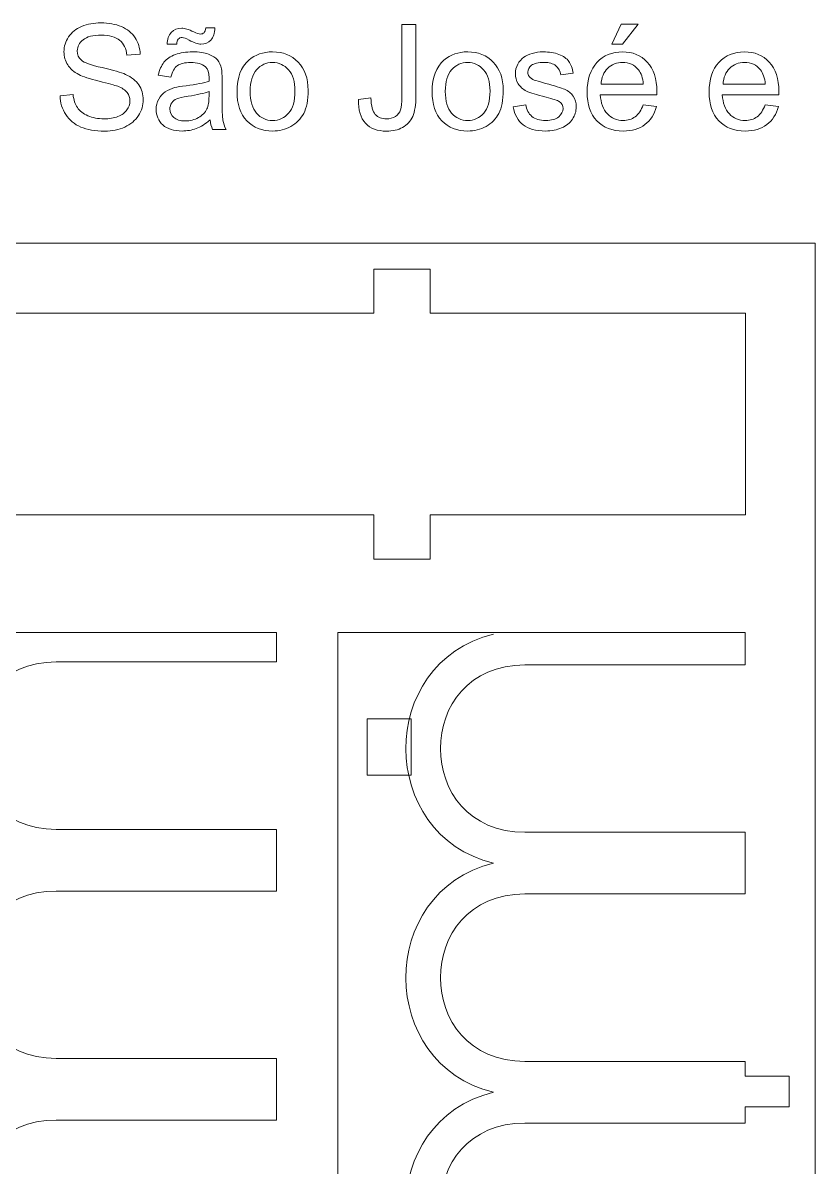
# Model space of a CAD drawing. Header units: millimetres. Extents: x -824 to 903, y -527 to 785.
# Drawn here: x -146 to -92, y 388.9 to 466.8 of the extents above; entities that cross this region are included whole.
import ezdxf

# ---------------------------------------------------------------- set-up
doc = ezdxf.new("R2010")
doc.units = ezdxf.units.MM
doc.header["$MEASUREMENT"] = 0
doc.layers.add('Camada 1', color=7, linetype='Continuous')

msp = doc.modelspace()

# ---------------------------------------------------------------- linework, layer by layer
at = {"layer": 'Camada 1', "color": 1, "lineweight": 9}
for points, knots in [([(-143.427, 461.8638), (-143.427, 461.8638), (-142.5405, 461.9435), (-142.5405, 461.9435), (-142.5405, 461.9435), (-142.499, 461.5849), (-142.401, 461.291), (-142.2466, 461.0603), (-142.2466, 461.0603), (-142.0923, 460.8312), (-141.8532, 460.6452), (-141.5295, 460.5025), (-141.5295, 460.5025), (-141.2057, 460.3614), (-140.8405, 460.29), (-140.4354, 460.29), (-140.4354, 460.29), (-140.0752, 460.29), (-139.7581, 460.3431), (-139.4825, 460.451), (-139.4825, 460.451), (-139.2069, 460.5589), (-139.0027, 460.7067), (-138.8683, 460.8943), (-138.8683, 460.8943), (-138.7338, 461.0819), (-138.6657, 461.2861), (-138.6657, 461.5052), (-138.6657, 461.5052), (-138.6657, 461.7277), (-138.7305, 461.9219), (-138.86, 462.0896), (-138.86, 462.0896), (-138.9895, 462.2556), (-139.2036, 462.395), (-139.5024, 462.5096), (-139.5024, 462.5096), (-139.6934, 462.5826), (-140.1167, 462.6988), (-140.7725, 462.8565), (-140.7725, 462.8565), (-141.4282, 463.0143), (-141.8864, 463.162), (-142.1487, 463.3015), (-142.1487, 463.3015), (-142.489, 463.4808), (-142.7414, 463.7032), (-142.9074, 463.9672), (-142.9074, 463.9672), (-143.0751, 464.2311), (-143.1581, 464.5283), (-143.1581, 464.8553), (-143.1581, 464.8553), (-143.1581, 465.2173), (-143.0551, 465.5543), (-142.8509, 465.8664), (-142.8509, 465.8664), (-142.6467, 466.1801), (-142.3496, 466.4175), (-141.9561, 466.5802), (-141.9561, 466.5802), (-141.5643, 466.7429), (-141.1277, 466.8243), (-140.6479, 466.8243), (-140.6479, 466.8243), (-140.12, 466.8243), (-139.6535, 466.7396), (-139.2501, 466.5686), (-139.2501, 466.5686), (-138.8467, 466.3993), (-138.5363, 466.1486), (-138.3188, 465.8166), (-138.3188, 465.8166), (-138.1013, 465.4862), (-137.9851, 465.111), (-137.9685, 464.6927), (-137.9685, 464.6927), (-137.9685, 464.6927), (-138.8749, 464.6229), (-138.8749, 464.6229), (-138.8749, 464.6229), (-138.9231, 465.0728), (-139.0874, 465.4131), (-139.368, 465.6422), (-139.368, 465.6422), (-139.6485, 465.873), (-140.0636, 465.9876), (-140.6114, 465.9876), (-140.6114, 465.9876), (-141.1825, 465.9876), (-141.5992, 465.883), (-141.8598, 465.6738), (-141.8598, 465.6738), (-142.1205, 465.4646), (-142.2516, 465.2123), (-142.2516, 464.9168), (-142.2516, 464.9168), (-142.2516, 464.6611), (-142.1587, 464.4503), (-141.9744, 464.2843), (-141.9744, 464.2843), (-141.7918, 464.1199), (-141.3186, 463.9489), (-140.5517, 463.7763), (-140.5517, 463.7763), (-139.7847, 463.6019), (-139.2584, 463.4509), (-138.9729, 463.3214), (-138.9729, 463.3214), (-138.5595, 463.1305), (-138.2524, 462.8897), (-138.0548, 462.5959), (-138.0548, 462.5959), (-137.8573, 462.3037), (-137.7593, 461.9667), (-137.7593, 461.5849), (-137.7593, 461.5849), (-137.7593, 461.2047), (-137.8672, 460.8494), (-138.0847, 460.5141), (-138.0847, 460.5141), (-138.3022, 460.1787), (-138.6126, 459.9181), (-139.0193, 459.7322), (-139.0193, 459.7322), (-139.4261, 459.5462), (-139.8826, 459.4533), (-140.3923, 459.4533), (-140.3923, 459.4533), (-141.0364, 459.4533), (-141.576, 459.5479), (-142.0109, 459.7355), (-142.0109, 459.7355), (-142.4475, 459.9231), (-142.7879, 460.2053), (-143.0352, 460.5838), (-143.0352, 460.5838), (-143.2842, 460.9607), (-143.4137, 461.3873), (-143.427, 461.8638)], [0, 0, 0, 0, 0.0277778, 0.0277778, 0.0277778, 0.0277778, 0.0555556, 0.0555556, 0.0555556, 0.0555556, 0.0833333, 0.0833333, 0.0833333, 0.0833333, 0.1111111, 0.1111111, 0.1111111, 0.1111111, 0.1388889, 0.1388889, 0.1388889, 0.1388889, 0.1666667, 0.1666667, 0.1666667, 0.1666667, 0.1944444, 0.1944444, 0.1944444, 0.1944444, 0.2222222, 0.2222222, 0.2222222, 0.2222222, 0.25, 0.25, 0.25, 0.25, 0.2777778, 0.2777778, 0.2777778, 0.2777778, 0.3055556, 0.3055556, 0.3055556, 0.3055556, 0.3333333, 0.3333333, 0.3333333, 0.3333333, 0.3611111, 0.3611111, 0.3611111, 0.3611111, 0.3888889, 0.3888889, 0.3888889, 0.3888889, 0.4166667, 0.4166667, 0.4166667, 0.4166667, 0.4444444, 0.4444444, 0.4444444, 0.4444444, 0.4722222, 0.4722222, 0.4722222, 0.4722222, 0.5, 0.5, 0.5, 0.5, 0.5277778, 0.5277778, 0.5277778, 0.5277778, 0.5555556, 0.5555556, 0.5555556, 0.5555556, 0.5833333, 0.5833333, 0.5833333, 0.5833333, 0.6111111, 0.6111111, 0.6111111, 0.6111111, 0.6388889, 0.6388889, 0.6388889, 0.6388889, 0.6666667, 0.6666667, 0.6666667, 0.6666667, 0.6944444, 0.6944444, 0.6944444, 0.6944444, 0.7222222, 0.7222222, 0.7222222, 0.7222222, 0.75, 0.75, 0.75, 0.75, 0.7777778, 0.7777778, 0.7777778, 0.7777778, 0.8055556, 0.8055556, 0.8055556, 0.8055556, 0.8333333, 0.8333333, 0.8333333, 0.8333333, 0.8611111, 0.8611111, 0.8611111, 0.8611111, 0.8888889, 0.8888889, 0.8888889, 0.8888889, 0.9166667, 0.9166667, 0.9166667, 0.9166667, 0.9444444, 0.9444444, 0.9444444, 0.9444444, 1, 1, 1, 1]), ([(-123.1052, 461.5982), (-123.1052, 461.5982), (-122.2586, 461.7144), (-122.2586, 461.7144), (-122.2586, 461.7144), (-122.2353, 461.1682), (-122.1341, 460.7947), (-121.9531, 460.5921), (-121.9531, 460.5921), (-121.7721, 460.3912), (-121.5198, 460.29), (-121.1994, 460.29), (-121.1994, 460.29), (-120.9637, 460.29), (-120.7595, 460.3448), (-120.5885, 460.4527), (-120.5885, 460.4527), (-120.4175, 460.5622), (-120.298, 460.71), (-120.2332, 460.8959), (-120.2332, 460.8959), (-120.1685, 461.0819), (-120.1369, 461.3807), (-120.1369, 461.7891), (-120.1369, 461.7891), (-120.1369, 461.7891), (-120.1369, 466.7047), (-120.1369, 466.7047), (-120.1369, 466.7047), (-120.1369, 466.7047), (-119.1906, 466.7047), (-119.1906, 466.7047), (-119.1906, 466.7047), (-119.1906, 466.7047), (-119.1906, 461.8455), (-119.1906, 461.8455), (-119.1906, 461.8455), (-119.1906, 461.2495), (-119.262, 460.788), (-119.4065, 460.4593), (-119.4065, 460.4593), (-119.5509, 460.1323), (-119.7783, 459.8832), (-120.0921, 459.7106), (-120.0921, 459.7106), (-120.4042, 459.5396), (-120.7711, 459.4533), (-121.1911, 459.4533), (-121.1911, 459.4533), (-121.817, 459.4533), (-122.2951, 459.6326), (-122.6271, 459.9928), (-122.6271, 459.9928), (-122.9591, 460.3531), (-123.1185, 460.8876), (-123.1052, 461.5982)], [0, 0, 0, 0, 0.0666667, 0.0666667, 0.0666667, 0.0666667, 0.1333333, 0.1333333, 0.1333333, 0.1333333, 0.2, 0.2, 0.2, 0.2, 0.2666667, 0.2666667, 0.2666667, 0.2666667, 0.3333333, 0.3333333, 0.3333333, 0.3333333, 0.4, 0.4, 0.4, 0.4, 0.4666667, 0.4666667, 0.4666667, 0.4666667, 0.5333333, 0.5333333, 0.5333333, 0.5333333, 0.6, 0.6, 0.6, 0.6, 0.6666667, 0.6666667, 0.6666667, 0.6666667, 0.7333333, 0.7333333, 0.7333333, 0.7333333, 0.8, 0.8, 0.8, 0.8, 0.8666667, 0.8666667, 0.8666667, 0.8666667, 1, 1, 1, 1]), ([(-105.8415, 465.3799), (-105.8415, 465.3799), (-105.204, 466.7446), (-105.204, 466.7446), (-105.204, 466.7446), (-105.204, 466.7446), (-104.0485, 466.7446), (-104.0485, 466.7446), (-104.0485, 466.7446), (-104.0485, 466.7446), (-105.1143, 465.3799), (-105.1143, 465.3799), (-105.1143, 465.3799), (-105.1143, 465.3799), (-105.8415, 465.3799), (-105.8415, 465.3799)], [0, 0, 0, 0, 0.2, 0.2, 0.2, 0.2, 0.4, 0.4, 0.4, 0.4, 0.6, 0.6, 0.6, 0.6, 1, 1, 1, 1]), ([(-136.1257, 465.37), (-136.129, 465.7037), (-136.036, 465.9693), (-135.8484, 466.1685), (-135.8484, 466.1685), (-135.6642, 466.3661), (-135.4268, 466.4657), (-135.1379, 466.4657), (-135.1379, 466.4657), (-134.937, 466.4657), (-134.6631, 466.381), (-134.3178, 466.21), (-134.3178, 466.21), (-134.1269, 466.1154), (-133.9742, 466.0672), (-133.8613, 466.0672), (-133.8613, 466.0672), (-133.7567, 466.0672), (-133.677, 466.0955), (-133.6222, 466.1519), (-133.6222, 466.1519), (-133.5674, 466.2067), (-133.5292, 466.3196), (-133.506, 466.4856), (-133.506, 466.4856), (-133.506, 466.4856), (-132.8785, 466.4856), (-132.8785, 466.4856), (-132.8785, 466.4856), (-132.8884, 466.117), (-132.9814, 465.8415), (-133.1574, 465.6572), (-133.1574, 465.6572), (-133.3333, 465.4729), (-133.5558, 465.3799), (-133.8281, 465.3799), (-133.8281, 465.3799), (-134.0306, 465.3799), (-134.2995, 465.4713), (-134.6316, 465.6522), (-134.6316, 465.6522), (-134.849, 465.7701), (-135.0084, 465.8282), (-135.1097, 465.8282), (-135.1097, 465.8282), (-135.2193, 465.8282), (-135.3089, 465.79), (-135.3753, 465.712), (-135.3753, 465.712), (-135.4467, 465.6356), (-135.4816, 465.5211), (-135.4782, 465.37), (-135.4782, 465.37), (-135.4782, 465.37), (-136.1257, 465.37), (-136.1257, 465.37)], [0, 0, 0, 0, 0.0666667, 0.0666667, 0.0666667, 0.0666667, 0.1333333, 0.1333333, 0.1333333, 0.1333333, 0.2, 0.2, 0.2, 0.2, 0.2666667, 0.2666667, 0.2666667, 0.2666667, 0.3333333, 0.3333333, 0.3333333, 0.3333333, 0.4, 0.4, 0.4, 0.4, 0.4666667, 0.4666667, 0.4666667, 0.4666667, 0.5333333, 0.5333333, 0.5333333, 0.5333333, 0.6, 0.6, 0.6, 0.6, 0.6666667, 0.6666667, 0.6666667, 0.6666667, 0.7333333, 0.7333333, 0.7333333, 0.7333333, 0.8, 0.8, 0.8, 0.8, 0.8666667, 0.8666667, 0.8666667, 0.8666667, 1, 1, 1, 1]), ([(-133.2072, 460.2203), (-133.5326, 459.943), (-133.8463, 459.7488), (-134.1468, 459.6342), (-134.1468, 459.6342), (-134.4473, 459.5197), (-134.7694, 459.4632), (-135.1147, 459.4632), (-135.1147, 459.4632), (-135.6824, 459.4632), (-136.119, 459.601), (-136.4245, 459.8783), (-136.4245, 459.8783), (-136.73, 460.1538), (-136.8827, 460.5075), (-136.8827, 460.9374), (-136.8827, 460.9374), (-136.8827, 461.1898), (-136.8246, 461.4205), (-136.7101, 461.6297), (-136.7101, 461.6297), (-136.5938, 461.8389), (-136.4428, 462.0049), (-136.2568, 462.1311), (-136.2568, 462.1311), (-136.0692, 462.2572), (-135.8601, 462.3535), (-135.626, 462.4183), (-135.626, 462.4183), (-135.4533, 462.4631), (-135.1927, 462.5063), (-134.8457, 462.5494), (-134.8457, 462.5494), (-134.1385, 462.6324), (-133.6156, 462.7337), (-133.2819, 462.8499), (-133.2819, 462.8499), (-133.2786, 462.9694), (-133.2769, 463.0458), (-133.2769, 463.0773), (-133.2769, 463.0773), (-133.2769, 463.4326), (-133.3599, 463.6833), (-133.5259, 463.8294), (-133.5259, 463.8294), (-133.75, 464.0269), (-134.0837, 464.1249), (-134.5253, 464.1249), (-134.5253, 464.1249), (-134.9387, 464.1249), (-135.2442, 464.0518), (-135.4401, 463.9074), (-135.4401, 463.9074), (-135.6376, 463.763), (-135.782, 463.5073), (-135.8767, 463.1388), (-135.8767, 463.1388), (-135.8767, 463.1388), (-136.7333, 463.2583), (-136.7333, 463.2583), (-136.7333, 463.2583), (-136.6553, 463.6252), (-136.5274, 463.9223), (-136.3481, 464.1481), (-136.3481, 464.1481), (-136.1689, 464.3739), (-135.9099, 464.5466), (-135.5712, 464.6694), (-135.5712, 464.6694), (-135.2342, 464.7906), (-134.8407, 464.852), (-134.3958, 464.852), (-134.3958, 464.852), (-133.9542, 464.852), (-133.594, 464.8006), (-133.3167, 464.696), (-133.3167, 464.696), (-133.0412, 464.5914), (-132.837, 464.4619), (-132.7075, 464.3042), (-132.7075, 464.3042), (-132.578, 464.1465), (-132.4867, 463.9473), (-132.4336, 463.7065), (-132.4336, 463.7065), (-132.4053, 463.5571), (-132.3904, 463.2882), (-132.3904, 462.9014), (-132.3904, 462.9014), (-132.3904, 462.9014), (-132.3904, 461.7393), (-132.3904, 461.7393), (-132.3904, 461.7393), (-132.3904, 460.9275), (-132.3721, 460.4145), (-132.3356, 460.197), (-132.3356, 460.197), (-132.3007, 459.9795), (-132.2277, 459.772), (-132.1214, 459.5728), (-132.1214, 459.5728), (-132.1214, 459.5728), (-133.0378, 459.5728), (-133.0378, 459.5728), (-133.0378, 459.5728), (-133.1258, 459.7571), (-133.1823, 459.9729), (-133.2072, 460.2203)], [0, 0, 0, 0, 0.0357143, 0.0357143, 0.0357143, 0.0357143, 0.0714286, 0.0714286, 0.0714286, 0.0714286, 0.1071429, 0.1071429, 0.1071429, 0.1071429, 0.1428571, 0.1428571, 0.1428571, 0.1428571, 0.1785714, 0.1785714, 0.1785714, 0.1785714, 0.2142857, 0.2142857, 0.2142857, 0.2142857, 0.25, 0.25, 0.25, 0.25, 0.2857143, 0.2857143, 0.2857143, 0.2857143, 0.3214286, 0.3214286, 0.3214286, 0.3214286, 0.3571429, 0.3571429, 0.3571429, 0.3571429, 0.3928571, 0.3928571, 0.3928571, 0.3928571, 0.4285714, 0.4285714, 0.4285714, 0.4285714, 0.4642857, 0.4642857, 0.4642857, 0.4642857, 0.5, 0.5, 0.5, 0.5, 0.5357143, 0.5357143, 0.5357143, 0.5357143, 0.5714286, 0.5714286, 0.5714286, 0.5714286, 0.6071429, 0.6071429, 0.6071429, 0.6071429, 0.6428571, 0.6428571, 0.6428571, 0.6428571, 0.6785714, 0.6785714, 0.6785714, 0.6785714, 0.7142857, 0.7142857, 0.7142857, 0.7142857, 0.75, 0.75, 0.75, 0.75, 0.7857143, 0.7857143, 0.7857143, 0.7857143, 0.8214286, 0.8214286, 0.8214286, 0.8214286, 0.8571429, 0.8571429, 0.8571429, 0.8571429, 0.8928571, 0.8928571, 0.8928571, 0.8928571, 0.9285714, 0.9285714, 0.9285714, 0.9285714, 1, 1, 1, 1]), ([(-131.3727, 462.1576), (-131.3727, 463.1122), (-131.1071, 463.8194), (-130.5742, 464.2793), (-130.5742, 464.2793), (-130.1309, 464.6611), (-129.5881, 464.852), (-128.9489, 464.852), (-128.9489, 464.852), (-128.24, 464.852), (-127.659, 464.6196), (-127.2074, 464.1548), (-127.2074, 464.1548), (-126.7575, 463.6916), (-126.5317, 463.0491), (-126.5317, 462.2307), (-126.5317, 462.2307), (-126.5317, 461.5666), (-126.6314, 461.0453), (-126.8306, 460.6652), (-126.8306, 460.6652), (-127.0298, 460.285), (-127.3203, 459.9895), (-127.7021, 459.7787), (-127.7021, 459.7787), (-128.0823, 459.5678), (-128.499, 459.4632), (-128.9489, 459.4632), (-128.9489, 459.4632), (-129.6727, 459.4632), (-130.2571, 459.694), (-130.7037, 460.1572), (-130.7037, 460.1572), (-131.1502, 460.6203), (-131.3727, 461.2877), (-131.3727, 462.1576)], [0, 0, 0, 0, 0.1, 0.1, 0.1, 0.1, 0.2, 0.2, 0.2, 0.2, 0.3, 0.3, 0.3, 0.3, 0.4, 0.4, 0.4, 0.4, 0.5, 0.5, 0.5, 0.5, 0.6, 0.6, 0.6, 0.6, 0.7, 0.7, 0.7, 0.7, 0.8, 0.8, 0.8, 0.8, 1, 1, 1, 1]), ([(-118.085, 462.1576), (-118.085, 463.1122), (-117.8194, 463.8194), (-117.2865, 464.2793), (-117.2865, 464.2793), (-116.8432, 464.6611), (-116.3004, 464.852), (-115.6612, 464.852), (-115.6612, 464.852), (-114.9523, 464.852), (-114.3713, 464.6196), (-113.9197, 464.1548), (-113.9197, 464.1548), (-113.4698, 463.6916), (-113.244, 463.0491), (-113.244, 462.2307), (-113.244, 462.2307), (-113.244, 461.5666), (-113.3437, 461.0453), (-113.5429, 460.6652), (-113.5429, 460.6652), (-113.7421, 460.285), (-114.0326, 459.9895), (-114.4144, 459.7787), (-114.4144, 459.7787), (-114.7946, 459.5678), (-115.2113, 459.4632), (-115.6612, 459.4632), (-115.6612, 459.4632), (-116.385, 459.4632), (-116.9694, 459.694), (-117.416, 460.1572), (-117.416, 460.1572), (-117.8625, 460.6203), (-118.085, 461.2877), (-118.085, 462.1576)], [0, 0, 0, 0, 0.1, 0.1, 0.1, 0.1, 0.2, 0.2, 0.2, 0.2, 0.3, 0.3, 0.3, 0.3, 0.4, 0.4, 0.4, 0.4, 0.5, 0.5, 0.5, 0.5, 0.6, 0.6, 0.6, 0.6, 0.7, 0.7, 0.7, 0.7, 0.8, 0.8, 0.8, 0.8, 1, 1, 1, 1]), ([(-112.565, 461.1167), (-112.565, 461.1167), (-111.6984, 461.2562), (-111.6984, 461.2562), (-111.6984, 461.2562), (-111.6503, 460.9092), (-111.5142, 460.6436), (-111.2917, 460.4577), (-111.2917, 460.4577), (-111.0692, 460.2734), (-110.7571, 460.1804), (-110.3587, 460.1804), (-110.3587, 460.1804), (-109.9553, 460.1804), (-109.6565, 460.2618), (-109.4606, 460.4261), (-109.4606, 460.4261), (-109.2663, 460.5888), (-109.1684, 460.7814), (-109.1684, 461.0022), (-109.1684, 461.0022), (-109.1684, 461.1997), (-109.2564, 461.3558), (-109.4307, 461.4687), (-109.4307, 461.4687), (-109.5535, 461.5467), (-109.8524, 461.6446), (-110.3272, 461.7658), (-110.3272, 461.7658), (-110.968, 461.9269), (-111.4112, 462.0663), (-111.6602, 462.1842), (-111.6602, 462.1842), (-111.9076, 462.3037), (-112.0952, 462.4664), (-112.223, 462.6756), (-112.223, 462.6756), (-112.3509, 462.8831), (-112.4156, 463.1139), (-112.4156, 463.3662), (-112.4156, 463.3662), (-112.4156, 463.597), (-112.3625, 463.8095), (-112.2579, 464.0054), (-112.2579, 464.0054), (-112.1516, 464.2013), (-112.0089, 464.3639), (-111.8279, 464.4934), (-111.8279, 464.4934), (-111.6918, 464.593), (-111.5059, 464.6777), (-111.2718, 464.7474), (-111.2718, 464.7474), (-111.036, 464.8172), (-110.7854, 464.852), (-110.5164, 464.852), (-110.5164, 464.852), (-110.1113, 464.852), (-109.7561, 464.7939), (-109.4506, 464.676), (-109.4506, 464.676), (-109.1435, 464.5598), (-108.9177, 464.4005), (-108.7716, 464.2013), (-108.7716, 464.2013), (-108.6272, 464.0004), (-108.5259, 463.7331), (-108.4711, 463.3977), (-108.4711, 463.3977), (-108.4711, 463.3977), (-109.3278, 463.2782), (-109.3278, 463.2782), (-109.3278, 463.2782), (-109.3659, 463.5472), (-109.4788, 463.758), (-109.6648, 463.9091), (-109.6648, 463.9091), (-109.8507, 464.0601), (-110.113, 464.1348), (-110.4533, 464.1348), (-110.4533, 464.1348), (-110.8534, 464.1348), (-111.1406, 464.0684), (-111.3116, 463.9356), (-111.3116, 463.9356), (-111.4826, 463.8028), (-111.5689, 463.6468), (-111.5689, 463.4691), (-111.5689, 463.4691), (-111.5689, 463.3562), (-111.5341, 463.2533), (-111.4627, 463.162), (-111.4627, 463.162), (-111.3913, 463.069), (-111.2801, 462.991), (-111.1273, 462.9296), (-111.1273, 462.9296), (-111.0394, 462.8964), (-110.7837, 462.8217), (-110.3554, 462.7055), (-110.3554, 462.7055), (-109.7378, 462.5411), (-109.3062, 462.405), (-109.0605, 462.3004), (-109.0605, 462.3004), (-108.8148, 462.1958), (-108.6222, 462.0414), (-108.4827, 461.8422), (-108.4827, 461.8422), (-108.3416, 461.6413), (-108.2719, 461.3923), (-108.2719, 461.0935), (-108.2719, 461.0935), (-108.2719, 460.803), (-108.3566, 460.529), (-108.5276, 460.2717), (-108.5276, 460.2717), (-108.6986, 460.0144), (-108.9443, 459.8152), (-109.2647, 459.6741), (-109.2647, 459.6741), (-109.5867, 459.533), (-109.9503, 459.4632), (-110.3554, 459.4632), (-110.3554, 459.4632), (-111.0261, 459.4632), (-111.5391, 459.6027), (-111.891, 459.8799), (-111.891, 459.8799), (-112.2429, 460.1588), (-112.4671, 460.5705), (-112.565, 461.1167)], [0, 0, 0, 0, 0.0294118, 0.0294118, 0.0294118, 0.0294118, 0.0588235, 0.0588235, 0.0588235, 0.0588235, 0.0882353, 0.0882353, 0.0882353, 0.0882353, 0.1176471, 0.1176471, 0.1176471, 0.1176471, 0.1470588, 0.1470588, 0.1470588, 0.1470588, 0.1764706, 0.1764706, 0.1764706, 0.1764706, 0.2058824, 0.2058824, 0.2058824, 0.2058824, 0.2352941, 0.2352941, 0.2352941, 0.2352941, 0.2647059, 0.2647059, 0.2647059, 0.2647059, 0.2941176, 0.2941176, 0.2941176, 0.2941176, 0.3235294, 0.3235294, 0.3235294, 0.3235294, 0.3529412, 0.3529412, 0.3529412, 0.3529412, 0.3823529, 0.3823529, 0.3823529, 0.3823529, 0.4117647, 0.4117647, 0.4117647, 0.4117647, 0.4411765, 0.4411765, 0.4411765, 0.4411765, 0.4705882, 0.4705882, 0.4705882, 0.4705882, 0.5, 0.5, 0.5, 0.5, 0.5294118, 0.5294118, 0.5294118, 0.5294118, 0.5588235, 0.5588235, 0.5588235, 0.5588235, 0.5882353, 0.5882353, 0.5882353, 0.5882353, 0.6176471, 0.6176471, 0.6176471, 0.6176471, 0.6470588, 0.6470588, 0.6470588, 0.6470588, 0.6764706, 0.6764706, 0.6764706, 0.6764706, 0.7058824, 0.7058824, 0.7058824, 0.7058824, 0.7352941, 0.7352941, 0.7352941, 0.7352941, 0.7647059, 0.7647059, 0.7647059, 0.7647059, 0.7941176, 0.7941176, 0.7941176, 0.7941176, 0.8235294, 0.8235294, 0.8235294, 0.8235294, 0.8529412, 0.8529412, 0.8529412, 0.8529412, 0.8823529, 0.8823529, 0.8823529, 0.8823529, 0.9117647, 0.9117647, 0.9117647, 0.9117647, 0.9411765, 0.9411765, 0.9411765, 0.9411765, 1, 1, 1, 1]), ([(-103.7099, 461.2462), (-103.7099, 461.2462), (-102.8034, 461.1267), (-102.8034, 461.1267), (-102.8034, 461.1267), (-102.9445, 460.6004), (-103.2085, 460.1904), (-103.5937, 459.8998), (-103.5937, 459.8998), (-103.9788, 459.6093), (-104.4702, 459.4632), (-105.0695, 459.4632), (-105.0695, 459.4632), (-105.8232, 459.4632), (-106.4209, 459.6956), (-106.8625, 460.1605), (-106.8625, 460.1605), (-107.3041, 460.6237), (-107.5249, 461.2761), (-107.5249, 462.1145), (-107.5249, 462.1145), (-107.5249, 462.9811), (-107.3024, 463.6551), (-106.8558, 464.1332), (-106.8558, 464.1332), (-106.4092, 464.613), (-105.8299, 464.852), (-105.1177, 464.852), (-105.1177, 464.852), (-104.4287, 464.852), (-103.8659, 464.6179), (-103.4293, 464.1481), (-103.4293, 464.1481), (-102.9927, 463.6783), (-102.7735, 463.0176), (-102.7735, 462.1659), (-102.7735, 462.1659), (-102.7735, 462.1145), (-102.7752, 462.0364), (-102.7785, 461.9335), (-102.7785, 461.9335), (-102.7785, 461.9335), (-106.6284, 461.9335), (-106.6284, 461.9335), (-106.6284, 461.9335), (-106.5952, 461.3674), (-106.4358, 460.9324), (-106.1469, 460.632), (-106.1469, 460.632), (-105.8597, 460.3315), (-105.4995, 460.1804), (-105.0695, 460.1804), (-105.0695, 460.1804), (-104.7491, 460.1804), (-104.4752, 460.2651), (-104.2494, 460.4344), (-104.2494, 460.4344), (-104.022, 460.6037), (-103.8427, 460.8743), (-103.7099, 461.2462)], [0, 0, 0, 0, 0.0625, 0.0625, 0.0625, 0.0625, 0.125, 0.125, 0.125, 0.125, 0.1875, 0.1875, 0.1875, 0.1875, 0.25, 0.25, 0.25, 0.25, 0.3125, 0.3125, 0.3125, 0.3125, 0.375, 0.375, 0.375, 0.375, 0.4375, 0.4375, 0.4375, 0.4375, 0.5, 0.5, 0.5, 0.5, 0.5625, 0.5625, 0.5625, 0.5625, 0.625, 0.625, 0.625, 0.625, 0.6875, 0.6875, 0.6875, 0.6875, 0.75, 0.75, 0.75, 0.75, 0.8125, 0.8125, 0.8125, 0.8125, 0.875, 0.875, 0.875, 0.875, 1, 1, 1, 1]), ([(-95.4026, 461.2462), (-95.4026, 461.2462), (-94.4961, 461.1267), (-94.4961, 461.1267), (-94.4961, 461.1267), (-94.6372, 460.6004), (-94.9012, 460.1904), (-95.2864, 459.8998), (-95.2864, 459.8998), (-95.6715, 459.6093), (-96.1629, 459.4632), (-96.7622, 459.4632), (-96.7622, 459.4632), (-97.5159, 459.4632), (-98.1136, 459.6956), (-98.5552, 460.1605), (-98.5552, 460.1605), (-98.9968, 460.6237), (-99.2176, 461.2761), (-99.2176, 462.1145), (-99.2176, 462.1145), (-99.2176, 462.9811), (-98.9951, 463.6551), (-98.5485, 464.1332), (-98.5485, 464.1332), (-98.1019, 464.613), (-97.5226, 464.852), (-96.8104, 464.852), (-96.8104, 464.852), (-96.1214, 464.852), (-95.5586, 464.6179), (-95.122, 464.1481), (-95.122, 464.1481), (-94.6854, 463.6783), (-94.4662, 463.0176), (-94.4662, 462.1659), (-94.4662, 462.1659), (-94.4662, 462.1145), (-94.4679, 462.0364), (-94.4712, 461.9335), (-94.4712, 461.9335), (-94.4712, 461.9335), (-98.3211, 461.9335), (-98.3211, 461.9335), (-98.3211, 461.9335), (-98.2879, 461.3674), (-98.1285, 460.9324), (-97.8396, 460.632), (-97.8396, 460.632), (-97.5524, 460.3315), (-97.1922, 460.1804), (-96.7622, 460.1804), (-96.7622, 460.1804), (-96.4418, 460.1804), (-96.1679, 460.2651), (-95.9421, 460.4344), (-95.9421, 460.4344), (-95.7147, 460.6037), (-95.5354, 460.8743), (-95.4026, 461.2462)], [0, 0, 0, 0, 0.0625, 0.0625, 0.0625, 0.0625, 0.125, 0.125, 0.125, 0.125, 0.1875, 0.1875, 0.1875, 0.1875, 0.25, 0.25, 0.25, 0.25, 0.3125, 0.3125, 0.3125, 0.3125, 0.375, 0.375, 0.375, 0.375, 0.4375, 0.4375, 0.4375, 0.4375, 0.5, 0.5, 0.5, 0.5, 0.5625, 0.5625, 0.5625, 0.5625, 0.625, 0.625, 0.625, 0.625, 0.6875, 0.6875, 0.6875, 0.6875, 0.75, 0.75, 0.75, 0.75, 0.8125, 0.8125, 0.8125, 0.8125, 0.875, 0.875, 0.875, 0.875, 1, 1, 1, 1]), ([(-130.4762, 462.156), (-130.4762, 461.4952), (-130.3318, 461.0005), (-130.0429, 460.6735), (-130.0429, 460.6735), (-129.7524, 460.3448), (-129.3888, 460.1804), (-128.9489, 460.1804), (-128.9489, 460.1804), (-128.5139, 460.1804), (-128.152, 460.3448), (-127.8615, 460.6751), (-127.8615, 460.6751), (-127.5726, 461.0055), (-127.4282, 461.5085), (-127.4282, 462.1842), (-127.4282, 462.1842), (-127.4282, 462.8217), (-127.5743, 463.3048), (-127.8648, 463.6318), (-127.8648, 463.6318), (-128.1554, 463.9605), (-128.5173, 464.1249), (-128.9489, 464.1249), (-128.9489, 464.1249), (-129.3888, 464.1249), (-129.7524, 463.9622), (-130.0429, 463.6351), (-130.0429, 463.6351), (-130.3318, 463.3081), (-130.4762, 462.815), (-130.4762, 462.156)], [0, 0, 0, 0, 0.1111111, 0.1111111, 0.1111111, 0.1111111, 0.2222222, 0.2222222, 0.2222222, 0.2222222, 0.3333333, 0.3333333, 0.3333333, 0.3333333, 0.4444444, 0.4444444, 0.4444444, 0.4444444, 0.5555556, 0.5555556, 0.5555556, 0.5555556, 0.6666667, 0.6666667, 0.6666667, 0.6666667, 0.7777778, 0.7777778, 0.7777778, 0.7777778, 1, 1, 1, 1]), ([(-117.1885, 462.156), (-117.1885, 461.4952), (-117.0441, 461.0005), (-116.7552, 460.6735), (-116.7552, 460.6735), (-116.4647, 460.3448), (-116.1011, 460.1804), (-115.6612, 460.1804), (-115.6612, 460.1804), (-115.2262, 460.1804), (-114.8643, 460.3448), (-114.5738, 460.6751), (-114.5738, 460.6751), (-114.2849, 461.0055), (-114.1405, 461.5085), (-114.1405, 462.1842), (-114.1405, 462.1842), (-114.1405, 462.8217), (-114.2866, 463.3048), (-114.5771, 463.6318), (-114.5771, 463.6318), (-114.8677, 463.9605), (-115.2296, 464.1249), (-115.6612, 464.1249), (-115.6612, 464.1249), (-116.1011, 464.1249), (-116.4647, 463.9622), (-116.7552, 463.6351), (-116.7552, 463.6351), (-117.0441, 463.3081), (-117.1885, 462.815), (-117.1885, 462.156)], [0, 0, 0, 0, 0.1111111, 0.1111111, 0.1111111, 0.1111111, 0.2222222, 0.2222222, 0.2222222, 0.2222222, 0.3333333, 0.3333333, 0.3333333, 0.3333333, 0.4444444, 0.4444444, 0.4444444, 0.4444444, 0.5555556, 0.5555556, 0.5555556, 0.5555556, 0.6666667, 0.6666667, 0.6666667, 0.6666667, 0.7777778, 0.7777778, 0.7777778, 0.7777778, 1, 1, 1, 1]), ([(-106.5786, 462.6507), (-106.5786, 462.6507), (-103.6999, 462.6507), (-103.6999, 462.6507), (-103.6999, 462.6507), (-103.7381, 463.0856), (-103.8493, 463.411), (-104.0303, 463.6285), (-104.0303, 463.6285), (-104.3075, 463.9655), (-104.6694, 464.1348), (-105.1127, 464.1348), (-105.1127, 464.1348), (-105.5144, 464.1348), (-105.8514, 464.0004), (-106.1254, 463.7314), (-106.1254, 463.7314), (-106.3976, 463.4625), (-106.5487, 463.1022), (-106.5786, 462.6507)], [0, 0, 0, 0, 0.1666667, 0.1666667, 0.1666667, 0.1666667, 0.3333333, 0.3333333, 0.3333333, 0.3333333, 0.5, 0.5, 0.5, 0.5, 0.6666667, 0.6666667, 0.6666667, 0.6666667, 1, 1, 1, 1]), ([(-98.2713, 462.6507), (-98.2713, 462.6507), (-95.3926, 462.6507), (-95.3926, 462.6507), (-95.3926, 462.6507), (-95.4308, 463.0856), (-95.542, 463.411), (-95.723, 463.6285), (-95.723, 463.6285), (-96.0002, 463.9655), (-96.3621, 464.1348), (-96.8054, 464.1348), (-96.8054, 464.1348), (-97.2071, 464.1348), (-97.5441, 464.0004), (-97.8181, 463.7314), (-97.8181, 463.7314), (-98.0903, 463.4625), (-98.2414, 463.1022), (-98.2713, 462.6507)], [0, 0, 0, 0, 0.1666667, 0.1666667, 0.1666667, 0.1666667, 0.3333333, 0.3333333, 0.3333333, 0.3333333, 0.5, 0.5, 0.5, 0.5, 0.6666667, 0.6666667, 0.6666667, 0.6666667, 1, 1, 1, 1]), ([(-133.2769, 462.1626), (-133.5956, 462.0331), (-134.0738, 461.9235), (-134.7113, 461.8339), (-134.7113, 461.8339), (-135.0732, 461.7824), (-135.3288, 461.7243), (-135.4782, 461.6596), (-135.4782, 461.6596), (-135.6277, 461.5948), (-135.7422, 461.5002), (-135.8235, 461.3774), (-135.8235, 461.3774), (-135.9049, 461.2529), (-135.9464, 461.1151), (-135.9464, 460.9623), (-135.9464, 460.9623), (-135.9464, 460.7316), (-135.8584, 460.5373), (-135.6808, 460.3829), (-135.6808, 460.3829), (-135.5031, 460.2286), (-135.2442, 460.1505), (-134.9038, 460.1505), (-134.9038, 460.1505), (-134.5668, 460.1505), (-134.2663, 460.2236), (-134.0024, 460.3713), (-134.0024, 460.3713), (-133.7401, 460.5174), (-133.5458, 460.7183), (-133.423, 460.9723), (-133.423, 460.9723), (-133.3284, 461.1698), (-133.2819, 461.4604), (-133.2819, 461.8439), (-133.2819, 461.8439), (-133.2819, 461.8439), (-133.2769, 462.1626), (-133.2769, 462.1626)], [0, 0, 0, 0, 0.0909091, 0.0909091, 0.0909091, 0.0909091, 0.1818182, 0.1818182, 0.1818182, 0.1818182, 0.2727273, 0.2727273, 0.2727273, 0.2727273, 0.3636364, 0.3636364, 0.3636364, 0.3636364, 0.4545455, 0.4545455, 0.4545455, 0.4545455, 0.5454545, 0.5454545, 0.5454545, 0.5454545, 0.6363636, 0.6363636, 0.6363636, 0.6363636, 0.7272727, 0.7272727, 0.7272727, 0.7272727, 0.8181818, 0.8181818, 0.8181818, 0.8181818, 1, 1, 1, 1])]:
    msp.add_open_spline(points, degree=3, knots=knots, dxfattribs=at)
at = {"layer": 'Camada 1', "color": 250, "lineweight": 9}
for points, knots in [([(-318.2916, 180.2086), (-318.2916, 180.2086), (-318.2916, 451.8228), (-318.2916, 451.8228), (-318.2916, 451.8228), (-318.2916, 451.8228), (-91.9986, 451.8228), (-91.9986, 451.8228), (-91.9986, 451.8228), (-91.9986, 451.8228), (-91.9986, 180.2086), (-91.9986, 180.2086), (-91.9986, 180.2086), (-91.9986, 180.2086), (-318.2916, 180.2086), (-318.2916, 180.2086)], [0, 0, 0, 0, 0.2, 0.2, 0.2, 0.2, 0.4, 0.4, 0.4, 0.4, 0.6, 0.6, 0.6, 0.6, 1, 1, 1, 1]), ([(-184.4389, 450.0578), (-184.4389, 450.0578), (-184.4389, 447.0583), (-184.4389, 447.0583), (-184.4389, 447.0583), (-184.4389, 447.0583), (-190.3181, 447.0583), (-190.3181, 447.0583), (-190.3181, 447.0583), (-190.3181, 447.0583), (-196.4024, 445.428), (-196.4024, 445.428), (-196.4024, 445.428), (-196.4024, 445.428), (-197.1786, 448.3254), (-197.1786, 448.3254), (-197.1786, 448.3254), (-197.1786, 448.3254), (-200.0759, 447.549), (-200.0759, 447.549), (-200.0759, 447.549), (-200.0759, 447.549), (-199.2997, 444.6517), (-199.2997, 444.6517), (-199.2997, 444.6517), (-199.2997, 444.6517), (-205.3839, 443.0214), (-205.3839, 443.0214), (-205.3839, 443.0214), (-205.3839, 443.0214), (-209.8381, 438.5674), (-209.8381, 438.5674), (-209.8381, 438.5674), (-209.8381, 438.5674), (-211.959, 440.6883), (-211.959, 440.6883), (-211.959, 440.6883), (-211.959, 440.6883), (-214.0799, 438.5674), (-214.0799, 438.5674), (-214.0799, 438.5674), (-214.0799, 438.5674), (-211.959, 436.4463), (-211.959, 436.4463), (-211.959, 436.4463), (-211.959, 436.4463), (-216.413, 431.9923), (-216.413, 431.9923), (-216.413, 431.9923), (-216.413, 431.9923), (-218.0433, 425.9081), (-218.0433, 425.9081), (-218.0433, 425.9081), (-218.0433, 425.9081), (-220.9406, 426.6843), (-220.9406, 426.6843), (-220.9406, 426.6843), (-220.9406, 426.6843), (-221.717, 423.787), (-221.717, 423.787), (-221.717, 423.787), (-221.717, 423.787), (-218.8197, 423.0107), (-218.8197, 423.0107), (-218.8197, 423.0107), (-218.8197, 423.0107), (-220.4499, 416.9264), (-220.4499, 416.9264), (-220.4499, 416.9264), (-220.4499, 416.9264), (-220.4499, 411.0751), (-220.4499, 411.0751), (-220.4499, 411.0751), (-220.4499, 411.0751), (-223.4495, 411.0751), (-223.4495, 411.0751), (-223.4495, 411.0751), (-223.4495, 411.0751), (-223.4495, 408.0756), (-223.4495, 408.0756), (-223.4495, 408.0756), (-223.4495, 408.0756), (-220.4499, 408.0756), (-220.4499, 408.0756), (-220.4499, 408.0756), (-220.4499, 408.0756), (-220.4499, 381.6714), (-220.4499, 381.6714), (-220.4499, 381.6714), (-220.4499, 381.6714), (-223.4495, 381.6714), (-223.4495, 381.6714), (-223.4495, 381.6714), (-223.4495, 381.6714), (-223.4495, 378.6718), (-223.4495, 378.6718), (-223.4495, 378.6718), (-223.4495, 378.6718), (-220.4499, 378.6718), (-220.4499, 378.6718), (-220.4499, 378.6718), (-220.4499, 378.6718), (-220.4499, 352.2675), (-220.4499, 352.2675), (-220.4499, 352.2675), (-220.4499, 352.2675), (-223.4495, 352.2675), (-223.4495, 352.2675), (-223.4495, 352.2675), (-223.4495, 352.2675), (-223.4495, 349.2681), (-223.4495, 349.2681), (-223.4495, 349.2681), (-223.4495, 349.2681), (-220.4499, 349.2681), (-220.4499, 349.2681), (-220.4499, 349.2681), (-220.4499, 349.2681), (-220.4499, 343.1516), (-220.4499, 343.1516), (-220.4499, 343.1516), (-220.4499, 343.1516), (-206.2579, 343.1516), (-206.2579, 343.1516), (-206.2579, 343.1516), (-206.2579, 343.1516), (-206.2579, 349.2681), (-206.2579, 349.2681), (-206.2579, 349.2681), (-206.2579, 349.2681), (-203.2584, 349.2681), (-203.2584, 349.2681), (-203.2584, 349.2681), (-203.2584, 349.2681), (-203.2584, 352.2675), (-203.2584, 352.2675), (-203.2584, 352.2675), (-203.2584, 352.2675), (-206.2579, 352.2675), (-206.2579, 352.2675), (-206.2579, 352.2675), (-206.2579, 352.2675), (-206.2579, 378.6718), (-206.2579, 378.6718), (-206.2579, 378.6718), (-206.2579, 378.6718), (-203.2584, 378.6718), (-203.2584, 378.6718), (-203.2584, 378.6718), (-203.2584, 378.6718), (-203.2584, 381.6714), (-203.2584, 381.6714), (-203.2584, 381.6714), (-203.2584, 381.6714), (-206.2579, 381.6714), (-206.2579, 381.6714), (-206.2579, 381.6714), (-206.2579, 381.6714), (-206.2579, 414.4151), (-206.2579, 414.4151), (-206.2579, 414.4151), (-206.2579, 414.4151), (-205.3793, 416.5362), (-205.3793, 416.5362), (-205.3793, 416.5362), (-205.3793, 416.5362), (-189.4722, 432.4435), (-189.4722, 432.4435), (-189.4722, 432.4435), (-189.4722, 432.4435), (-187.3511, 433.3221), (-187.3511, 433.3221), (-187.3511, 433.3221), (-187.3511, 433.3221), (-153.2439, 433.3221), (-153.2439, 433.3221), (-153.2439, 433.3221), (-153.2439, 433.3221), (-153.2439, 430.3225), (-153.2439, 430.3225), (-153.2439, 430.3225), (-153.2439, 430.3225), (-149.4048, 430.3225), (-149.4048, 430.3225), (-149.4048, 430.3225), (-149.4048, 430.3225), (-149.4048, 433.3221), (-149.4048, 433.3221), (-149.4048, 433.3221), (-149.4048, 433.3221), (-122.0491, 433.3221), (-122.0491, 433.3221), (-122.0491, 433.3221), (-122.0491, 433.3221), (-122.0491, 430.3225), (-122.0491, 430.3225), (-122.0491, 430.3225), (-122.0491, 430.3225), (-118.2099, 430.3225), (-118.2099, 430.3225), (-118.2099, 430.3225), (-118.2099, 430.3225), (-118.2099, 433.3221), (-118.2099, 433.3221), (-118.2099, 433.3221), (-118.2099, 433.3221), (-96.7335, 433.3221), (-96.7335, 433.3221), (-96.7335, 433.3221), (-96.7335, 433.3221), (-96.7335, 447.0583), (-96.7335, 447.0583), (-96.7335, 447.0583), (-96.7335, 447.0583), (-118.2099, 447.0583), (-118.2099, 447.0583), (-118.2099, 447.0583), (-118.2099, 447.0583), (-118.2099, 450.0578), (-118.2099, 450.0578), (-118.2099, 450.0578), (-118.2099, 450.0578), (-122.0491, 450.0578), (-122.0491, 450.0578), (-122.0491, 450.0578), (-122.0491, 450.0578), (-122.0491, 447.0583), (-122.0491, 447.0583), (-122.0491, 447.0583), (-122.0491, 447.0583), (-149.4048, 447.0583), (-149.4048, 447.0583), (-149.4048, 447.0583), (-149.4048, 447.0583), (-149.4048, 450.0578), (-149.4048, 450.0578), (-149.4048, 450.0578), (-149.4048, 450.0578), (-153.2439, 450.0578), (-153.2439, 450.0578), (-153.2439, 450.0578), (-153.2439, 450.0578), (-153.2439, 447.0583), (-153.2439, 447.0583), (-153.2439, 447.0583), (-153.2439, 447.0583), (-180.5997, 447.0583), (-180.5997, 447.0583), (-180.5997, 447.0583), (-180.5997, 447.0583), (-180.5997, 450.0578), (-180.5997, 450.0578), (-180.5997, 450.0578), (-180.5997, 450.0578), (-184.4389, 450.0578), (-184.4389, 450.0578)], [0, 0, 0, 0, 0.0153846, 0.0153846, 0.0153846, 0.0153846, 0.0307692, 0.0307692, 0.0307692, 0.0307692, 0.0461538, 0.0461538, 0.0461538, 0.0461538, 0.0615385, 0.0615385, 0.0615385, 0.0615385, 0.0769231, 0.0769231, 0.0769231, 0.0769231, 0.0923077, 0.0923077, 0.0923077, 0.0923077, 0.1076923, 0.1076923, 0.1076923, 0.1076923, 0.1230769, 0.1230769, 0.1230769, 0.1230769, 0.1384615, 0.1384615, 0.1384615, 0.1384615, 0.1538462, 0.1538462, 0.1538462, 0.1538462, 0.1692308, 0.1692308, 0.1692308, 0.1692308, 0.1846154, 0.1846154, 0.1846154, 0.1846154, 0.2, 0.2, 0.2, 0.2, 0.2153846, 0.2153846, 0.2153846, 0.2153846, 0.2307692, 0.2307692, 0.2307692, 0.2307692, 0.2461538, 0.2461538, 0.2461538, 0.2461538, 0.2615385, 0.2615385, 0.2615385, 0.2615385, 0.2769231, 0.2769231, 0.2769231, 0.2769231, 0.2923077, 0.2923077, 0.2923077, 0.2923077, 0.3076923, 0.3076923, 0.3076923, 0.3076923, 0.3230769, 0.3230769, 0.3230769, 0.3230769, 0.3384615, 0.3384615, 0.3384615, 0.3384615, 0.3538462, 0.3538462, 0.3538462, 0.3538462, 0.3692308, 0.3692308, 0.3692308, 0.3692308, 0.3846154, 0.3846154, 0.3846154, 0.3846154, 0.4, 0.4, 0.4, 0.4, 0.4153846, 0.4153846, 0.4153846, 0.4153846, 0.4307692, 0.4307692, 0.4307692, 0.4307692, 0.4461538, 0.4461538, 0.4461538, 0.4461538, 0.4615385, 0.4615385, 0.4615385, 0.4615385, 0.4769231, 0.4769231, 0.4769231, 0.4769231, 0.4923077, 0.4923077, 0.4923077, 0.4923077, 0.5076923, 0.5076923, 0.5076923, 0.5076923, 0.5230769, 0.5230769, 0.5230769, 0.5230769, 0.5384615, 0.5384615, 0.5384615, 0.5384615, 0.5538462, 0.5538462, 0.5538462, 0.5538462, 0.5692308, 0.5692308, 0.5692308, 0.5692308, 0.5846154, 0.5846154, 0.5846154, 0.5846154, 0.6, 0.6, 0.6, 0.6, 0.6153846, 0.6153846, 0.6153846, 0.6153846, 0.6307692, 0.6307692, 0.6307692, 0.6307692, 0.6461538, 0.6461538, 0.6461538, 0.6461538, 0.6615385, 0.6615385, 0.6615385, 0.6615385, 0.6769231, 0.6769231, 0.6769231, 0.6769231, 0.6923077, 0.6923077, 0.6923077, 0.6923077, 0.7076923, 0.7076923, 0.7076923, 0.7076923, 0.7230769, 0.7230769, 0.7230769, 0.7230769, 0.7384615, 0.7384615, 0.7384615, 0.7384615, 0.7538462, 0.7538462, 0.7538462, 0.7538462, 0.7692308, 0.7692308, 0.7692308, 0.7692308, 0.7846154, 0.7846154, 0.7846154, 0.7846154, 0.8, 0.8, 0.8, 0.8, 0.8153846, 0.8153846, 0.8153846, 0.8153846, 0.8307692, 0.8307692, 0.8307692, 0.8307692, 0.8461538, 0.8461538, 0.8461538, 0.8461538, 0.8615385, 0.8615385, 0.8615385, 0.8615385, 0.8769231, 0.8769231, 0.8769231, 0.8769231, 0.8923077, 0.8923077, 0.8923077, 0.8923077, 0.9076923, 0.9076923, 0.9076923, 0.9076923, 0.9230769, 0.9230769, 0.9230769, 0.9230769, 0.9384615, 0.9384615, 0.9384615, 0.9384615, 0.9538462, 0.9538462, 0.9538462, 0.9538462, 0.9692308, 0.9692308, 0.9692308, 0.9692308, 1, 1, 1, 1]), ([(-128.6879, 365.1256), (-128.6879, 365.1256), (-128.6879, 351.5702), (-128.6879, 351.5702), (-128.6879, 351.5702), (-128.6879, 351.5702), (-125.6884, 351.5702), (-125.6884, 351.5702), (-125.6884, 351.5702), (-125.6884, 351.5702), (-125.6884, 345.9462), (-125.6884, 345.9462), (-125.6884, 345.9462), (-125.6884, 345.9462), (-128.6879, 345.9462), (-128.6879, 345.9462), (-128.6879, 345.9462), (-128.6879, 345.9462), (-128.6879, 334.698), (-128.6879, 334.698), (-128.6879, 334.698), (-128.6879, 334.698), (-169.6703, 334.698), (-169.6703, 334.698), (-169.6703, 334.698), (-169.6703, 334.698), (-169.6703, 357.1943), (-169.6703, 357.1943), (-169.6703, 357.1943), (-169.6703, 357.1943), (-156.4372, 357.1943), (-156.4372, 357.1943), (-156.4372, 357.1943), (-156.4372, 357.1943), (-156.4372, 425.3158), (-156.4372, 425.3158), (-156.4372, 425.3158), (-156.4372, 425.3158), (-128.6879, 425.3158), (-128.6879, 425.3158), (-128.6879, 425.3158), (-128.6879, 425.3158), (-128.6879, 423.3162), (-128.6879, 423.3162), (-128.6879, 423.3162), (-128.6879, 423.3162), (-143.6855, 423.3162), (-143.6855, 423.3162), (-143.6855, 423.3162), (-151.327, 423.3162), (-151.3246, 411.918), (-143.6855, 411.918), (-143.6855, 411.918), (-143.6855, 411.918), (-128.6879, 411.918), (-128.6879, 411.918), (-128.6879, 411.918), (-128.6879, 411.918), (-128.6879, 407.7187), (-128.6879, 407.7187), (-128.6879, 407.7187), (-128.6879, 407.7187), (-143.6855, 407.7187), (-143.6855, 407.7187), (-143.6855, 407.7187), (-151.3258, 407.7187), (-151.3257, 396.3205), (-143.6855, 396.3205), (-143.6855, 396.3205), (-143.6855, 396.3205), (-128.6879, 396.3205), (-128.6879, 396.3205), (-128.6879, 396.3205), (-128.6879, 396.3205), (-128.6879, 392.1212), (-128.6879, 392.1212), (-128.6879, 392.1212), (-128.6879, 392.1212), (-143.6855, 392.1212), (-143.6855, 392.1212), (-143.6855, 392.1212), (-151.3248, 392.1212), (-151.327, 380.723), (-143.6855, 380.723), (-143.6855, 380.723), (-143.6855, 380.723), (-128.6879, 380.723), (-128.6879, 380.723), (-128.6879, 380.723), (-128.6879, 380.723), (-128.6879, 376.5238), (-128.6879, 376.5238), (-128.6879, 376.5238), (-128.6879, 376.5238), (-143.6855, 376.5238), (-143.6855, 376.5238), (-143.6855, 376.5238), (-151.3258, 376.5238), (-151.3257, 365.1256), (-143.6855, 365.1256), (-143.6855, 365.1256), (-143.6855, 365.1256), (-128.6879, 365.1256), (-128.6879, 365.1256)], [0, 0, 0, 0, 0.037037, 0.037037, 0.037037, 0.037037, 0.0740741, 0.0740741, 0.0740741, 0.0740741, 0.1111111, 0.1111111, 0.1111111, 0.1111111, 0.1481481, 0.1481481, 0.1481481, 0.1481481, 0.1851852, 0.1851852, 0.1851852, 0.1851852, 0.2222222, 0.2222222, 0.2222222, 0.2222222, 0.2592593, 0.2592593, 0.2592593, 0.2592593, 0.2962963, 0.2962963, 0.2962963, 0.2962963, 0.3333333, 0.3333333, 0.3333333, 0.3333333, 0.3703704, 0.3703704, 0.3703704, 0.3703704, 0.4074074, 0.4074074, 0.4074074, 0.4074074, 0.4444444, 0.4444444, 0.4444444, 0.4444444, 0.4814815, 0.4814815, 0.4814815, 0.4814815, 0.5185185, 0.5185185, 0.5185185, 0.5185185, 0.5555556, 0.5555556, 0.5555556, 0.5555556, 0.5925926, 0.5925926, 0.5925926, 0.5925926, 0.6296296, 0.6296296, 0.6296296, 0.6296296, 0.6666667, 0.6666667, 0.6666667, 0.6666667, 0.7037037, 0.7037037, 0.7037037, 0.7037037, 0.7407407, 0.7407407, 0.7407407, 0.7407407, 0.7777778, 0.7777778, 0.7777778, 0.7777778, 0.8148148, 0.8148148, 0.8148148, 0.8148148, 0.8518519, 0.8518519, 0.8518519, 0.8518519, 0.8888889, 0.8888889, 0.8888889, 0.8888889, 0.9259259, 0.9259259, 0.9259259, 0.9259259, 1, 1, 1, 1]), ([(-111.7602, 423.1162), (-111.7602, 423.1162), (-96.7626, 423.1162), (-96.7626, 423.1162), (-96.7626, 423.1162), (-96.7626, 423.1162), (-96.7626, 425.3158), (-96.7626, 425.3158), (-96.7626, 425.3158), (-96.7626, 425.3158), (-124.5119, 425.3158), (-124.5119, 425.3158), (-124.5119, 425.3158), (-124.5119, 425.3158), (-124.5119, 331.7311), (-124.5119, 331.7311), (-124.5119, 331.7311), (-124.5119, 331.7311), (-96.7626, 331.7311), (-96.7626, 331.7311), (-96.7626, 331.7311), (-96.7626, 331.7311), (-96.7626, 333.7308), (-96.7626, 333.7308), (-96.7626, 333.7308), (-96.7626, 333.7308), (-111.7602, 333.7308), (-111.7602, 333.7308), (-111.7602, 333.7308), (-119.4415, 333.7308), (-119.4423, 345.129), (-111.7602, 345.129), (-111.7602, 345.129), (-111.7602, 345.129), (-96.7626, 345.129), (-96.7626, 345.129), (-96.7626, 345.129), (-96.7626, 345.129), (-96.7626, 349.3283), (-96.7626, 349.3283), (-96.7626, 349.3283), (-96.7626, 349.3283), (-111.7602, 349.3283), (-111.7602, 349.3283), (-111.7602, 349.3283), (-119.4425, 349.3283), (-119.4413, 360.7264), (-111.7602, 360.7264), (-111.7602, 360.7264), (-111.7602, 360.7264), (-96.7626, 360.7264), (-96.7626, 360.7264), (-96.7626, 360.7264), (-96.7626, 360.7264), (-96.7626, 361.8263), (-96.7626, 361.8263), (-96.7626, 361.8263), (-96.7626, 361.8263), (-93.7631, 361.8263), (-93.7631, 361.8263), (-93.7631, 361.8263), (-93.7631, 361.8263), (-93.7631, 363.9258), (-93.7631, 363.9258), (-93.7631, 363.9258), (-93.7631, 363.9258), (-96.7626, 363.9258), (-96.7626, 363.9258), (-96.7626, 363.9258), (-96.7626, 363.9258), (-96.7626, 364.9257), (-96.7626, 364.9257), (-96.7626, 364.9257), (-96.7626, 364.9257), (-111.7602, 364.9257), (-111.7602, 364.9257), (-111.7602, 364.9257), (-119.4419, 364.9257), (-119.4418, 376.3238), (-111.7602, 376.3238), (-111.7602, 376.3238), (-111.7602, 376.3238), (-96.7626, 376.3238), (-96.7626, 376.3238), (-96.7626, 376.3238), (-96.7626, 376.3238), (-96.7626, 380.5231), (-96.7626, 380.5231), (-96.7626, 380.5231), (-96.7626, 380.5231), (-111.7602, 380.5231), (-111.7602, 380.5231), (-111.7602, 380.5231), (-119.4415, 380.5231), (-119.4423, 391.9214), (-111.7602, 391.9214), (-111.7602, 391.9214), (-111.7602, 391.9214), (-96.7626, 391.9214), (-96.7626, 391.9214), (-96.7626, 391.9214), (-96.7626, 391.9214), (-96.7626, 393.0211), (-96.7626, 393.0211), (-96.7626, 393.0211), (-96.7626, 393.0211), (-93.7631, 393.0211), (-93.7631, 393.0211), (-93.7631, 393.0211), (-93.7631, 393.0211), (-93.7631, 395.1208), (-93.7631, 395.1208), (-93.7631, 395.1208), (-93.7631, 395.1208), (-96.7626, 395.1208), (-96.7626, 395.1208), (-96.7626, 395.1208), (-96.7626, 395.1208), (-96.7626, 396.1205), (-96.7626, 396.1205), (-96.7626, 396.1205), (-96.7626, 396.1205), (-111.7602, 396.1205), (-111.7602, 396.1205), (-111.7602, 396.1205), (-119.4429, 396.1205), (-119.4411, 407.5188), (-111.7602, 407.5188), (-111.7602, 407.5188), (-111.7602, 407.5188), (-96.7626, 407.5188), (-96.7626, 407.5188), (-96.7626, 407.5188), (-96.7626, 407.5188), (-96.7626, 411.7181), (-96.7626, 411.7181), (-96.7626, 411.7181), (-96.7626, 411.7181), (-111.7602, 411.7181), (-111.7602, 411.7181), (-111.7602, 411.7181), (-119.4425, 411.7181), (-119.4412, 423.1162), (-111.7602, 423.1162)], [0, 0, 0, 0, 0.027027, 0.027027, 0.027027, 0.027027, 0.0540541, 0.0540541, 0.0540541, 0.0540541, 0.0810811, 0.0810811, 0.0810811, 0.0810811, 0.1081081, 0.1081081, 0.1081081, 0.1081081, 0.1351351, 0.1351351, 0.1351351, 0.1351351, 0.1621622, 0.1621622, 0.1621622, 0.1621622, 0.1891892, 0.1891892, 0.1891892, 0.1891892, 0.2162162, 0.2162162, 0.2162162, 0.2162162, 0.2432432, 0.2432432, 0.2432432, 0.2432432, 0.2702703, 0.2702703, 0.2702703, 0.2702703, 0.2972973, 0.2972973, 0.2972973, 0.2972973, 0.3243243, 0.3243243, 0.3243243, 0.3243243, 0.3513514, 0.3513514, 0.3513514, 0.3513514, 0.3783784, 0.3783784, 0.3783784, 0.3783784, 0.4054054, 0.4054054, 0.4054054, 0.4054054, 0.4324324, 0.4324324, 0.4324324, 0.4324324, 0.4594595, 0.4594595, 0.4594595, 0.4594595, 0.4864865, 0.4864865, 0.4864865, 0.4864865, 0.5135135, 0.5135135, 0.5135135, 0.5135135, 0.5405405, 0.5405405, 0.5405405, 0.5405405, 0.5675676, 0.5675676, 0.5675676, 0.5675676, 0.5945946, 0.5945946, 0.5945946, 0.5945946, 0.6216216, 0.6216216, 0.6216216, 0.6216216, 0.6486486, 0.6486486, 0.6486486, 0.6486486, 0.6756757, 0.6756757, 0.6756757, 0.6756757, 0.7027027, 0.7027027, 0.7027027, 0.7027027, 0.7297297, 0.7297297, 0.7297297, 0.7297297, 0.7567568, 0.7567568, 0.7567568, 0.7567568, 0.7837838, 0.7837838, 0.7837838, 0.7837838, 0.8108108, 0.8108108, 0.8108108, 0.8108108, 0.8378378, 0.8378378, 0.8378378, 0.8378378, 0.8648649, 0.8648649, 0.8648649, 0.8648649, 0.8918919, 0.8918919, 0.8918919, 0.8918919, 0.9189189, 0.9189189, 0.9189189, 0.9189189, 0.9459459, 0.9459459, 0.9459459, 0.9459459, 1, 1, 1, 1]), ([(-119.5128, 415.5975), (-119.5128, 415.5975), (-119.5128, 419.4368), (-119.5128, 419.4368), (-119.5128, 419.4368), (-119.5128, 419.4368), (-122.5123, 419.4368), (-122.5123, 419.4368), (-122.5123, 419.4368), (-122.5123, 419.4368), (-122.5123, 415.5975), (-122.5123, 415.5975), (-122.5123, 415.5975), (-122.5123, 415.5975), (-119.5128, 415.5975), (-119.5128, 415.5975)], [0, 0, 0, 0, 0.2, 0.2, 0.2, 0.2, 0.4, 0.4, 0.4, 0.4, 0.6, 0.6, 0.6, 0.6, 1, 1, 1, 1])]:
    msp.add_open_spline(points, degree=3, knots=knots, dxfattribs=at)
at = {"layer": 'Camada 1', "color": 5, "lineweight": 9}
msp.add_open_spline([(-113.9077, 331.6262), (-121.8136, 333.5438), (-121.9077, 345.2497), (-113.9077, 347.2262), (-113.9077, 347.2262), (-121.8132, 349.1447), (-121.9083, 360.8482), (-113.9076, 362.8236), (-113.9076, 362.8236), (-121.8129, 364.7421), (-121.9086, 376.4456), (-113.9076, 378.421), (-113.9076, 378.421), (-121.8125, 380.34), (-121.9089, 392.0428), (-113.9079, 394.0184), (-113.9079, 394.0184), (-121.8135, 395.9376), (-121.9083, 407.6404), (-113.9077, 409.616), (-113.9077, 409.616), (-121.8136, 411.5336), (-121.9077, 423.2395), (-113.9077, 425.216)], degree=3, knots=[0, 0, 0, 0, 0.1428571, 0.1428571, 0.1428571, 0.1428571, 0.2857143, 0.2857143, 0.2857143, 0.2857143, 0.4285714, 0.4285714, 0.4285714, 0.4285714, 0.5714286, 0.5714286, 0.5714286, 0.5714286, 0.7142857, 0.7142857, 0.7142857, 0.7142857, 1, 1, 1, 1], dxfattribs=at)

doc.saveas('drawing.dxf')
